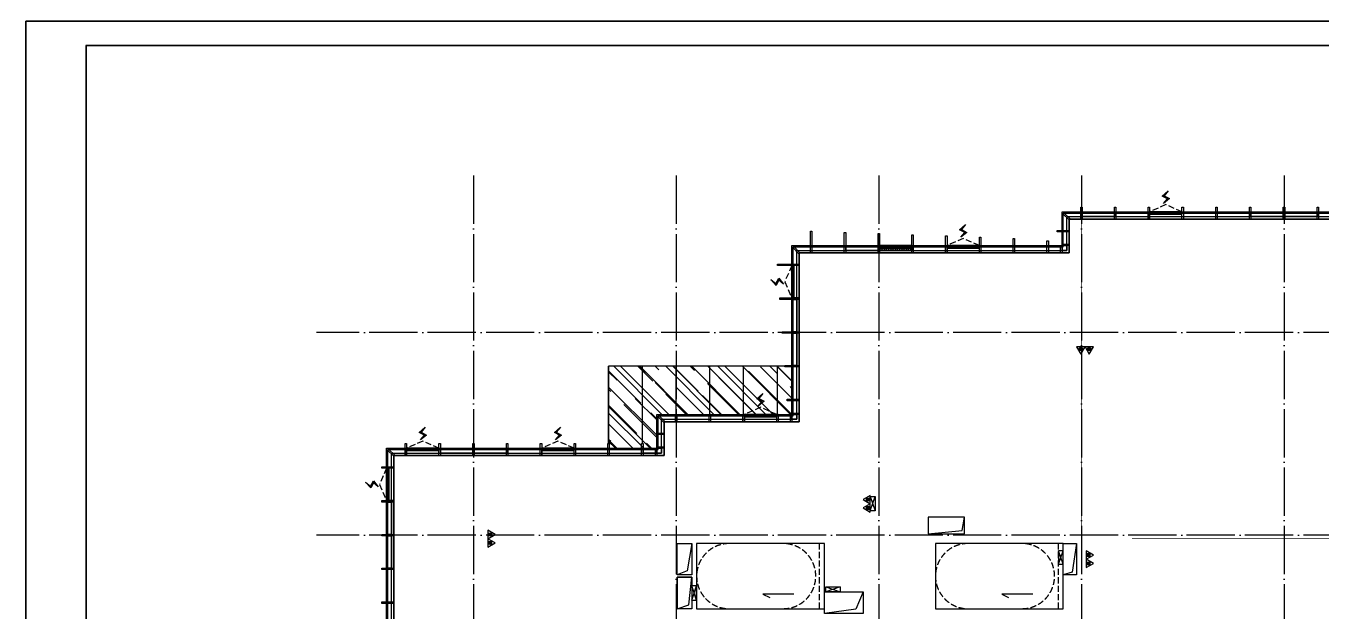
# Model space of a CAD drawing. Extents: x -186750 to 855523, y -12902 to 560425.
# Drawn here: x 93204 to 146893, y 81450 to 105707 of the extents above; entities that cross this region are included whole.
import ezdxf
from ezdxf.xclip import XClip

# ---------------------------------------------------------------- set-up
doc = ezdxf.new("R2010")
doc.units = 0
doc.header["$LTSCALE"] = 1000
doc.header["$MEASUREMENT"] = 0
doc.header["$XCLIPFRAME"] = 0
for name, pattern in [('104-10 轴网$0$DOTE', [2.42, 2, -0.2, 0.02, -0.2]), ('8#楼幕墙$0$109-34 轴网$0$L1$0$$AUDIT_BAD_LTYPE1', [0]), ('8#楼幕墙$0$DASH', [0.35, 0.25, -0.1]), ('X-104 8#10#平面$0$109-34 轴网$0$L1$0$$AUDIT_BAD_LTYPE1', [0]), ('X-104 8#10#平面$0$DASH', [0.35, 0.25, -0.1]), ('三跑梯-偶数F$0$DASH', [0.35, 0.25, -0.1])]:
    doc.linetypes.add(name, pattern=pattern)
for name, color, linetype in [('104-10 轴网$0$A_AXIS-轴线', 252, '104-10 轴网$0$DOTE'), ('8#楼幕墙$0$A-C_玻璃幕墙', 140, 'Continuous'), ('8#楼幕墙$0$A-SUR_看线', 252, 'Continuous'), ('8#楼幕墙$0$A-TECH_结构', 21, 'Continuous'), ('EQUIP_消防', 7, 'Continuous'), ('TWT_TEXT', 7, 'Continuous'), ('X-104 8#10#平面$0$A-C_玻璃幕墙', 252, 'Continuous'), ('X-104 8#10#平面$0$A-SUR_看线', 252, 'Continuous'), ('X-104 8#10#平面$0$A-TECH_暖通', 162, 'Continuous'), ('X-104 8#10#平面$0$A-TECH_结构', 252, 'Continuous'), ('X-104 8#10#平面$0$A_STR-砌块墙', 121, 'Continuous'), ('X-104 8#10#平面$0$EH_玻璃', 252, 'Continuous')]:
    doc.layers.add(name, color=color, linetype=linetype)
for name, color, linetype, plot in [('8#楼幕墙$0$04-不打印_辅助线', 165, 'Continuous', False), ('8#楼幕墙$0$04-电动窗', 1, 'Continuous', False), ('X-104 8#10#平面$0$04-不打印_辅助线', 165, 'Continuous', False), ('三跑梯-偶数F$0$04-不打印_辅助线', 165, 'Continuous', False)]:
    doc.layers.add(name, color=color, linetype=linetype, plot=plot)

# ---------------------------------------------------------------- blocks, each defined once
blk = doc.blocks.new('104-10 轴网')
at = {"layer": '104-10 轴网$0$A_AXIS-轴线', "linetype": '104-10 轴网$0$DOTE'}
for p, q in [((120430, 40100), (120430, -6500)), ((128830, 40100), (128830, -6500)), ((137230, 40100), (137230, -6500)), ((145630, 40100), (145630, -6500)), ((154030, 40100), (154030, -6500)), ((168930, 33600), (113930, 33600)), ((168930, 25200), (113930, 25200))]:
    blk.add_line(p, q, dxfattribs=at)
at = {"layer": 'Defpoints'}
blk.add_lwpolyline([(104380, 45500), (178480, 45500), (178480, -11900), (104380, -11900)], close=True, dxfattribs=at)
blk = doc.blocks.new('图框-A1')
for points, const_width in [([(0, 0), (841, 0), (841, 594), (0, 594)], 0.05), ([(766, 584), (25, 584), (25, 10), (766, 10)], 0.5)]:
    blk.add_lwpolyline(points, close=True, dxfattribs=dict(const_width=const_width))
at = {"const_width": 0.05}
blk.add_lwpolyline([(420.5, 594), (420.5, 592)], dxfattribs=at)
blk = doc.blocks.new('三跑梯-偶数F')
at = {"color": 8, "linetype": '三跑梯-偶数F$0$DASH'}
for centre, start, end in [((1350, 3950), 0, 180), ((1350, 1710), 180, 0)]:
    blk.add_arc(centre, 1350, start, end, dxfattribs=at)
at = {"layer": '三跑梯-偶数F$0$04-不打印_辅助线', "linetype": '三跑梯-偶数F$0$DASH'}
blk.add_line((0, 200), (2700, 200), dxfattribs=at)
at = {"layer": '三跑梯-偶数F$0$04-不打印_辅助线'}
blk.add_lwpolyline([(2700, 5300), (0, 5300), (0, 0), (2700, 0)], close=True, dxfattribs=at)
blk.add_lwpolyline([(605, 1265), (605, 2550), (459, 2270)], dxfattribs=at)
blk = doc.blocks.new('X-104 8#10#平面$0$fdhggh')
at = {"layer": 'X-104 8#10#平面$0$A-TECH_结构', "linetype": 'X-104 8#10#平面$0$109-34 轴网$0$L1$0$$AUDIT_BAD_LTYPE1'}
blk.add_lwpolyline([(42500, 87900), (42500, 97700), (24700, 97700), (24700, 96300), (13500, 96300), (13500, 89300), (7900, 89300), (7900, 87900), (-3300, 87900), (-3300, 76700), (-4700, 76700), (-4700, 56100), (8900, 56100), (8900, 58900), (20100, 58900), (20100, 71500), (27100, 71500), (27100, 75700), (33100, 75700), (33100, 72900), (45300, 72900), (45300, 87900)], close=True, dxfattribs=at)
blk = doc.blocks.new('X-104 8#10#平面$0$fdsgdfh')
at = {"layer": 'X-104 8#10#平面$0$A-TECH_结构', "linetype": 'X-104 8#10#平面$0$109-34 轴网$0$L1$0$$AUDIT_BAD_LTYPE1'}
for points in [[(18850, 25250), (20254, 25389), (20350, 25950)], [(8450, 23450), (8450, 22150), (8921, 22309), (9050, 23450), (8450, 23450)], [(16150, 22850), (15854, 22126), (14550, 21950)], [(16750, 14500), (16349, 14335), (16150, 12800)]]:
    blk.add_lwpolyline(points, dxfattribs=at)
for points in [[(20350, 25950), (18850, 25950), (18850, 25250), (20350, 25250)], [(8450, 24850), (9050, 24850), (9050, 23550), (8450, 23550)], [(8450, 23450), (9050, 23450), (9050, 22150), (8450, 22150)], [(14550, 22850), (16150, 22850), (16150, 21950), (14550, 21950)], [(10750, 15200), (10050, 15200), (10050, 14700), (10750, 14700)], [(11200, 14500), (10050, 14500), (10050, 12800), (11200, 12800)], [(16150, 14500), (16750, 14500), (16750, 12800), (16150, 12800)]]:
    blk.add_lwpolyline(points, close=True, dxfattribs=at)
at = {"layer": 'X-104 8#10#平面$0$A-TECH_结构'}
for points in [[(8450, 23550), (8450, 24850), (9050, 24850), (8862, 23719)], [(24450, 23550), (24450, 24850), (25000, 24850), (24819, 23660)], [(24450, 24850), (25000, 24850), (25000, 23550), (24450, 23550)]]:
    blk.add_lwpolyline(points, close=True, dxfattribs=at)
for points in [[(10050, 14700), (10619, 14783), (10750, 15200)], [(11200, 14500), (11005, 13062), (10050, 12800)]]:
    blk.add_lwpolyline(points, dxfattribs=at)
blk = doc.blocks.new('104-8910 结构')
at = {"layer": 'Defpoints'}
blk.add_lwpolyline([(-19000, -118200), (61000, -118200), (61000, 41800), (-19000, 41800)], close=True, dxfattribs=at)
blk = doc.blocks.new('8#楼幕墙$0$$WINLIB2D$00000039')
at = {"color": 0}
for points in [[(-0.5, 0.5), (-0.5, -0.5)], [(0.5, 0.5), (-0.5, 0.5)], [(0.5, -0.5), (0.5, 0.5)], [(-0.5, 0.167), (0.5, 0.167)], [(-0.452, -0.167), (-0.5, 0.084)], [(-0.384, -0.167), (-0.448, 0.167)], [(-0.316, -0.167), (-0.38, 0.167)], [(-0.248, -0.167), (-0.312, 0.167)], [(-0.18, -0.167), (-0.244, 0.167)], [(-0.112, -0.167), (-0.176, 0.167)], [(-0.044, -0.167), (-0.108, 0.167)], [(0.024, -0.167), (-0.04, 0.167)], [(0.092, -0.167), (0.028, 0.167)], [(0.16, -0.167), (0.096, 0.167)], [(0.228, -0.167), (0.164, 0.167)], [(0.296, -0.167), (0.232, 0.167)], [(0.364, -0.167), (0.3, 0.167)], [(0.432, -0.167), (0.368, 0.167)], [(0.5, -0.167), (0.436, 0.167)], [(-0.5, -0.167), (0.5, -0.167)], [(0.5, -0.5), (-0.5, -0.5)]]:
    blk.add_lwpolyline(points, dxfattribs=at)
blk = doc.blocks.new('8#楼幕墙$0$$TCHSYS$WIN2D')
for p, q in [((-0.5, 0.5), (0.5, 0.5)), ((-0.5, 0.5), (-0.5, -0.5)), ((0.5, 0.5), (0.5, -0.5)), ((0.5, 0.167), (-0.5, 0.167)), ((0.5, -0.167), (-0.5, -0.167)), ((-0.5, -0.5), (0.5, -0.5))]:
    blk.add_line(p, q)
blk = doc.blocks.new('8#楼幕墙$0$开启扇')
at = {"layer": '8#楼幕墙$0$04-电动窗'}
h = blk.add_hatch(color=1, dxfattribs=at)
h.dxf.hatch_style = 1
h.paths.add_polyline_path([(771, 399), (600, 588), (817, 705), (569, 925), (738, 715), (521, 598)])
at = {"linetype": '8#楼幕墙$0$DASH'}
blk.add_lwpolyline([(0, 50), (670, 350), (1340, 50)], dxfattribs=at)
at = {"layer": '8#楼幕墙$0$04-电动窗', "color": 1}
blk.add_lwpolyline([(771, 399), (600, 588), (817, 705), (569, 925), (738, 715), (521, 598), (771, 399)], close=True, dxfattribs=at)
at = {"xscale": -1340, "yscale": 300, "zscale": 1340, "rotation": 180}
blk.add_blockref('8#楼幕墙$0$$TCHSYS$WIN2D', (670, -100), dxfattribs=at)
blk = doc.blocks.new('8#楼幕墙$0$ii')
blk.add_lwpolyline([(-1340, 0), (0, 0), (0, -150), (-1340, -150)], close=True)
blk = doc.blocks.new('8#楼幕墙$0$A$C13E80662')
for points in [[(150, 150), (150, 200), (0, 200), (0, 0), (150, 0)], [(150, 0), (200, 0), (200, 150), (150, 150)]]:
    blk.add_lwpolyline(points)
blk = doc.blocks.new('*U392')
blk.add_lwpolyline([(510, 0), (0, 0), (0, 150), (510, 150)], close=True)
blk = doc.blocks.new('8#楼幕墙')
at = {"layer": '8#楼幕墙$0$04-不打印_辅助线'}
blk.add_lwpolyline([(-18550, 46500), (65550, 46500), (65550, 105900), (-18550, 105900)], close=True, dxfattribs=at)
at = {"layer": '8#楼幕墙$0$A-C_玻璃幕墙'}
for points in [[(-3600, 88200), (7600, 88200), (7600, 89600), (13200, 89600), (13200, 96600), (24400, 96600), (24400, 98000), (42800, 98000), (42800, 88200), (45600, 88200), (45600, 72600), (32800, 72600), (32800, 75400), (27400, 75400), (27400, 71200), (20400, 71200), (20400, 58600), (9200, 58600), (9200, 55800), (-5000, 55800), (-5000, 77000), (-3600, 77000)], [(-3550, 88150), (7650, 88150), (7650, 89550), (13250, 89550), (13250, 96550), (24450, 96550), (24450, 97950), (42750, 97950), (42750, 88150), (45550, 88150), (45550, 72650), (32850, 72650), (32850, 75450), (27350, 75450), (27350, 71250), (20350, 71250), (20350, 58650), (9150, 58650), (9150, 55850), (-4950, 55850), (-4950, 76950), (-3550, 76950)], [(-3400, 88000), (7800, 88000), (7800, 89400), (13400, 89400), (13400, 96400), (24600, 96400), (24600, 97800), (42600, 97800), (42600, 88000), (45400, 88000), (45400, 72800), (33000, 72800), (33000, 75600), (27200, 75600), (27200, 71400), (20200, 71400), (20200, 58800), (9000, 58800), (9000, 56000), (-4800, 56000), (-4800, 76800), (-3400, 76800)], [(24721, 97721), (24679, 97679), (24450, 97908), (24492, 97950)], [(25170, 98200), (25230, 98200), (25230, 97700), (25170, 97700)], [(26570, 98200), (26630, 98200), (26630, 97700), (26570, 97700)], [(27970, 98200), (28030, 98200), (28030, 97700), (27970, 97700)], [(29370, 98200), (29430, 98200), (29430, 97700), (29370, 97700)], [(30770, 98200), (30830, 98200), (30830, 97700), (30770, 97700)], [(32170, 98200), (32230, 98200), (32230, 97700), (32170, 97700)], [(33570, 98200), (33630, 98200), (33630, 97700), (33570, 97700)], [(34970, 98200), (35030, 98200), (35030, 97700), (34970, 97700)], [(13970, 97200), (14030, 97200), (14030, 96300), (13970, 96300)], [(24200, 97170), (24200, 97230), (24700, 97230), (24700, 97170)], [(15370, 97150), (15430, 97150), (15430, 96300), (15370, 96300)], [(16770, 97100), (16830, 97100), (16830, 96300), (16770, 96300)], [(18170, 97050), (18230, 97050), (18230, 96300), (18170, 96300)], [(19570, 97000), (19630, 97000), (19630, 96300), (19570, 96300)], [(20970, 96950), (21030, 96950), (21030, 96300), (20970, 96300)], [(22370, 96900), (22430, 96900), (22430, 96300), (22370, 96300)], [(23770, 96800), (23830, 96800), (23830, 96300), (23770, 96300)], [(24400, 96600), (24400, 96660), (24700, 96660), (24700, 96600)], [(13521, 96321), (13479, 96279), (13250, 96508), (13292, 96550)], [(24340, 96600), (24400, 96600), (24400, 96300), (24340, 96300)], [(12600, 95770), (12600, 95830), (13500, 95830), (13500, 95770)], [(12700, 94370), (12700, 94430), (13500, 94430), (13500, 94370)], [(12800, 92970), (12800, 93030), (13500, 93030), (13500, 92970)], [(12900, 91570), (12900, 91630), (13500, 91630), (13500, 91570)], [(13000, 90170), (13000, 90230), (13500, 90230), (13500, 90170)], [(7921, 89321), (7879, 89279), (7650, 89508), (7692, 89550)], [(8370, 89600), (8430, 89600), (8430, 89300), (8370, 89300)], [(9770, 89600), (9830, 89600), (9830, 89300), (9770, 89300)], [(11170, 89600), (11230, 89600), (11230, 89300), (11170, 89300)], [(12570, 89600), (12630, 89600), (12630, 89300), (12570, 89300)], [(13140, 89600), (13200, 89600), (13200, 89300), (13140, 89300)], [(13200, 89600), (13200, 89660), (13500, 89660), (13500, 89600)], [(7600, 88770), (7600, 88830), (7900, 88830), (7900, 88770)], [(-3279, 87921), (-3321, 87879), (-3550, 88108), (-3508, 88150)], [(-2770, 87900), (-2830, 87900), (-2830, 88400), (-2770, 88400)], [(-1370, 87900), (-1430, 87900), (-1430, 88400), (-1370, 88400)], [(30, 87900), (-30, 87900), (-30, 88400), (30, 88400)], [(1430, 87900), (1370, 87900), (1370, 88400), (1430, 88400)], [(2830, 87900), (2770, 87900), (2770, 88400), (2830, 88400)], [(4230, 87900), (4170, 87900), (4170, 88400), (4230, 88400)], [(5630, 87900), (5570, 87900), (5570, 88400), (5630, 88400)], [(7030, 87900), (6970, 87900), (6970, 88400), (7030, 88400)], [(7540, 88200), (7600, 88200), (7600, 87900), (7540, 87900)], [(7600, 88200), (7600, 88260), (7900, 88260), (7900, 88200)], [(-3800, 87370), (-3800, 87430), (-3300, 87430), (-3300, 87370)], [(-3800, 87370), (-3800, 87430), (-3300, 87430), (-3300, 87370)], [(-3800, 85970), (-3800, 86030), (-3300, 86030), (-3300, 85970)], [(-3800, 84570), (-3800, 84630), (-3300, 84630), (-3300, 84570)], [(-3800, 83170), (-3800, 83230), (-3300, 83230), (-3300, 83170)], [(-3800, 81770), (-3800, 81830), (-3300, 81830), (-3300, 81770)]]:
    blk.add_lwpolyline(points, close=True, dxfattribs=at)
at = {"layer": '8#楼幕墙$0$A-SUR_看线'}
for p, q in [((9830, 89600), (9770, 89600)), ((11230, 89600), (11170, 89600)), ((12630, 89600), (12570, 89600)), ((5630, 88400), (5570, 88400))]:
    blk.add_line(p, q, dxfattribs=at)
at = {"layer": '8#楼幕墙$0$A-TECH_结构'}
blk.add_lwpolyline([(-3300, 87900), (7900, 87900), (7900, 89300), (13500, 89300), (13500, 96300), (24700, 96300), (24700, 97700), (42500, 97700), (42500, 87900), (45300, 87900), (45300, 72900), (33100, 72900), (33100, 75700), (27100, 75700), (27100, 71500), (20100, 71500), (20100, 58900), (8900, 58900), (8900, 56100), (-4700, 56100), (-4700, 76700), (-3300, 76700)], close=True, dxfattribs=at)
at = {"layer": '8#楼幕墙$0$A-C_玻璃幕墙', "linetype": '8#楼幕墙$0$109-34 轴网$0$L1$0$$AUDIT_BAD_LTYPE1', "xscale": -1}
for p in [(29370, 97950), (20970, 96550), (12570, 89550), (12570, 89550), (-1430, 88150), (4170, 88150)]:
    blk.add_blockref('8#楼幕墙$0$开启扇', p, dxfattribs=at)
at = {"layer": '8#楼幕墙$0$A-C_玻璃幕墙'}
for p in [(26570, 97950), (33570, 97950), (34970, 97950), (16770, 96550), (18170, 96550), (-30, 88150), (1370, 88150)]:
    blk.add_blockref('8#楼幕墙$0$ii', p, dxfattribs=at)
at = {"layer": '8#楼幕墙$0$A-C_玻璃幕墙', "xscale": -1}
for p in [(24600, 96400), (13400, 89400), (7800, 88000)]:
    blk.add_blockref('8#楼幕墙$0$A$C13E80662', p, dxfattribs=at)
at = {"layer": '8#楼幕墙$0$A-C_玻璃幕墙', "linetype": '8#楼幕墙$0$109-34 轴网$0$L1$0$$AUDIT_BAD_LTYPE1', "xscale": -1, "rotation": 90}
for p in [(13250, 95770), (-3550, 87370)]:
    blk.add_blockref('8#楼幕墙$0$开启扇', p, dxfattribs=at)
at = {"layer": '8#楼幕墙$0$A-C_玻璃幕墙'}
for name, p, rotation in [('8#楼幕墙$0$ii', (13250, 94370), 90), ('8#楼幕墙$0$ii', (13250, 92970), 90), ('*U392', (7540, 88150), 180), ('8#楼幕墙$0$ii', (-3550, 85970), 90), ('8#楼幕墙$0$ii', (-3550, 84570), 90)]:
    blk.add_blockref(name, p, dxfattribs=dict(at, rotation=rotation))
at = {"layer": 'Defpoints', "color": 2, "linetype": '8#楼幕墙$0$109-34 轴网$0$L1$0$$AUDIT_BAD_LTYPE1', "xscale": 1340, "yscale": 300, "zscale": -1340}
blk.add_blockref('8#楼幕墙$0$$WINLIB2D$00000039', (17500, 96450), dxfattribs=at)
blk = doc.blocks.new('X-104 8#10#平面$0$rrttg')
at = {"linetype": 'X-104 8#10#平面$0$109-34 轴网$0$L1$0$$AUDIT_BAD_LTYPE1'}
for p, q in [((0, 0), (600, -200)), ((600, 0), (0, -200))]:
    blk.add_line(p, q, dxfattribs=at)
blk.add_lwpolyline([(0, 0), (600, 0), (600, -200), (0, -200)], close=True, dxfattribs=at)
blk = doc.blocks.new('*U281')
at = {"linetype": 'X-104 8#10#平面$0$109-34 轴网$0$L1$0$$AUDIT_BAD_LTYPE1'}
for p, q in [((0, -200), (550, 0)), ((0, 0), (550, -200))]:
    blk.add_line(p, q, dxfattribs=at)
blk.add_lwpolyline([(0, -200), (550, -200), (550, 0), (0, 0)], close=True, dxfattribs=at)
blk = doc.blocks.new('*U282')
at = {"linetype": 'X-104 8#10#平面$0$109-34 轴网$0$L1$0$$AUDIT_BAD_LTYPE1'}
for p, q in [((0, -200), (600, 0)), ((0, 0), (600, -200))]:
    blk.add_line(p, q, dxfattribs=at)
blk.add_lwpolyline([(0, -200), (600, -200), (600, 0), (0, 0)], close=True, dxfattribs=at)
blk = doc.blocks.new('X-104 8#10#平面$0$eerrt')
at = {"layer": 'X-104 8#10#平面$0$A-TECH_暖通', "linetype": 'X-104 8#10#平面$0$109-34 轴网$0$L1$0$$AUDIT_BAD_LTYPE1', "rotation": 90}
for name, p in [('*U281', (-950, -1200, 2600)), ('*U282', (-16150, -2700, 2600))]:
    blk.add_blockref(name, p, dxfattribs=at)
blk = doc.blocks.new('X-104 8#10#平面')
at = {"layer": 'X-104 8#10#平面$0$EH_玻璃'}
h = blk.add_hatch(dxfattribs=at)
h.set_pattern_fill('AR-RROOF', color=256, scale=600, angle=-45)
h.set_pattern_definition([(315, (103326.95, 160800), (1724.209, -646.5784), [11430, -1524, 3810, -762]), (315, (104313, 160352.8), (177.809, 1255.44), [2286, -251.46, 4572, -571.5]), (315, (104054.35, 160988.6), (3162.8462, -2440.8336), [6096, -1066.8, 3048, -762])])
h.paths.add_polyline_path([(117357, 88200), (119357, 88200), (119357, 89600), (124927, 89600), (124927, 91600), (117357, 91600)])
at = {"linetype": 'X-104 8#10#平面$0$109-34 轴网$0$L1$0$$AUDIT_BAD_LTYPE1'}
blk.add_lwpolyline([(177307, 105900), (177307, 46500), (93207, 46500), (93207, 105900)], close=True, dxfattribs=at)
at = {"layer": 'X-104 8#10#平面$0$04-不打印_辅助线', "linetype": 'X-104 8#10#平面$0$109-34 轴网$0$L1$0$$AUDIT_BAD_LTYPE1'}
blk.add_lwpolyline([(177307, 46500), (93207, 46500), (93207, 105900), (177307, 105900)], close=True, dxfattribs=at)
at = {"layer": 'X-104 8#10#平面$0$A-C_玻璃幕墙'}
for p, q in [((117357, 88400), (117357, 91600)), ((118757, 88400), (118757, 91600)), ((120157, 89600), (120157, 91600)), ((121557, 89600), (121557, 91600)), ((122957, 89600), (122957, 91600)), ((124357, 89600), (124357, 91600))]:
    blk.add_line(p, q, dxfattribs=at)
blk.add_lwpolyline([(124657, 91600), (117357, 91600), (117357, 88400)], dxfattribs=at)
at = {"layer": 'X-104 8#10#平面$0$A-SUR_看线'}
for p, q in [((121587, 89600), (121527, 89600)), ((122987, 89600), (122927, 89600)), ((124387, 89600), (124327, 89600))]:
    blk.add_line(p, q, dxfattribs=at)
at = {"layer": 'X-104 8#10#平面$0$A-SUR_看线', "linetype": 'X-104 8#10#平面$0$DASH', "ltscale": 2, "const_width": 30}
for points in [[(136957, 97700), (136957, 84950)], [(139057, 84450), (157057, 84450)]]:
    blk.add_lwpolyline(points, dxfattribs=at)
at = {"linetype": 'X-104 8#10#平面$0$109-34 轴网$0$L1$0$$AUDIT_BAD_LTYPE1'}
ref = blk.add_blockref('8#楼幕墙', (111757, 0), dxfattribs=at)
XClip(ref).set_block_clipping_path([(-18549.9999999995, -12899.9999999999), (65550.0000000003, 284100.0000000003)])
for name, p in [('X-104 8#10#平面$0$fdhggh', (111757, 0)), ('X-104 8#10#平面$0$fdsgdfh', (111757, 59400)), ('X-104 8#10#平面$0$eerrt', (136957, 84600))]:
    blk.add_blockref(name, p, dxfattribs=at)
at = {"xscale": 100, "yscale": 100, "zscale": 100}
blk.add_blockref('图框-A1', (93207, 46500), dxfattribs=at)
at = {"linetype": 'X-104 8#10#平面$0$109-34 轴网$0$L1$0$$AUDIT_BAD_LTYPE1'}
ref = blk.add_blockref('104-10 轴网', (-8673, 59400), dxfattribs=at)
XClip(ref).set_block_clipping_path([(104379.5977508624, -11900), (178479.5977508624, 45500)])
ref = blk.add_blockref('104-8910 结构', (153887, -13300), dxfattribs=dict(at, rotation=180))
XClip(ref).set_block_clipping_path([(-15919.9999999996, -118200.0000000001), (58180.0000000003, -60800.0000000001)])
at = {"layer": 'X-104 8#10#平面$0$A-TECH_暖通', "linetype": 'X-104 8#10#平面$0$109-34 轴网$0$L1$0$$AUDIT_BAD_LTYPE1', "rotation": 89.99999999999984}
blk.add_blockref('X-104 8#10#平面$0$rrttg', (128207, 85600), dxfattribs=at)
at = {"layer": 'X-104 8#10#平面$0$A-TECH_暖通', "linetype": 'X-104 8#10#平面$0$109-34 轴网$0$L1$0$$AUDIT_BAD_LTYPE1'}
blk.add_blockref('X-104 8#10#平面$0$rrttg', (126357, 82450), dxfattribs=at)
at = {"layer": 'X-104 8#10#平面$0$A_STR-砌块墙', "rotation": 90}
for p in [(126307, 81550), (136207, 81550)]:
    blk.add_blockref('三跑梯-偶数F', p, dxfattribs=at)
blk = doc.blocks.new('$TWTSYS$00000546')
h = blk.add_hatch()
h.set_pattern_fill('ANSI31', color=256, scale=200, style=0)
h.set_pattern_definition([(45, (-38543.802, -6670.83), (-17.67767, 17.67767), [])])
h.paths.add_polyline_path([(-65, 174), (65, 174), (65, 44), (-65, 44)])
for points in [[(0, 344), (-198, 0), (198, 0)], [(-65, 174), (65, 174), (65, 44), (-65, 44)]]:
    blk.add_lwpolyline(points, close=True)
blk = doc.blocks.new('灭火器1')
at = {"layer": 'EQUIP_消防', "xscale": 0.88, "yscale": 0.88, "zscale": 0.88, "rotation": 270}
for p in [(283402, 14626), (283402, 14277)]:
    blk.add_blockref('$TWTSYS$00000546', p, dxfattribs=at)
blk = doc.blocks.new('灭火器2')
at = {"layer": 'EQUIP_消防', "xscale": 0.88, "yscale": 0.88, "zscale": 0.88, "rotation": 90.00000000000001}
for p in [(-4049632, -27064), (-4049632, -27413)]:
    blk.add_blockref('$TWTSYS$00000546', p, dxfattribs=at)

msp = doc.modelspace()

# ---------------------------------------------------------------- linework, layer by layer
msp.add_lwpolyline([(93207, 46500), (177307, 46500), (177307, 105900), (93207, 105900)], close=True)

# ---------------------------------------------------------------- block references
msp.add_blockref('X-104 8#10#平面', (0, 0))
at = {"layer": 'EQUIP_消防'}
msp.add_blockref('灭火器2', (4177839.3, 113138.2), dxfattribs=at)
at = {"layer": 'TWT_TEXT', "linetype": 'ByBlock', "rotation": 270}
msp.add_blockref('灭火器1', (122655.8, 375801.6), dxfattribs=at)
at = {"layer": 'TWT_TEXT', "linetype": 'ByBlock'}
for p in [(-171044.7, 69998.9), (-146244.7, 69148.9)]:
    msp.add_blockref('灭火器1', p, dxfattribs=at)

doc.saveas('drawing.dxf')
